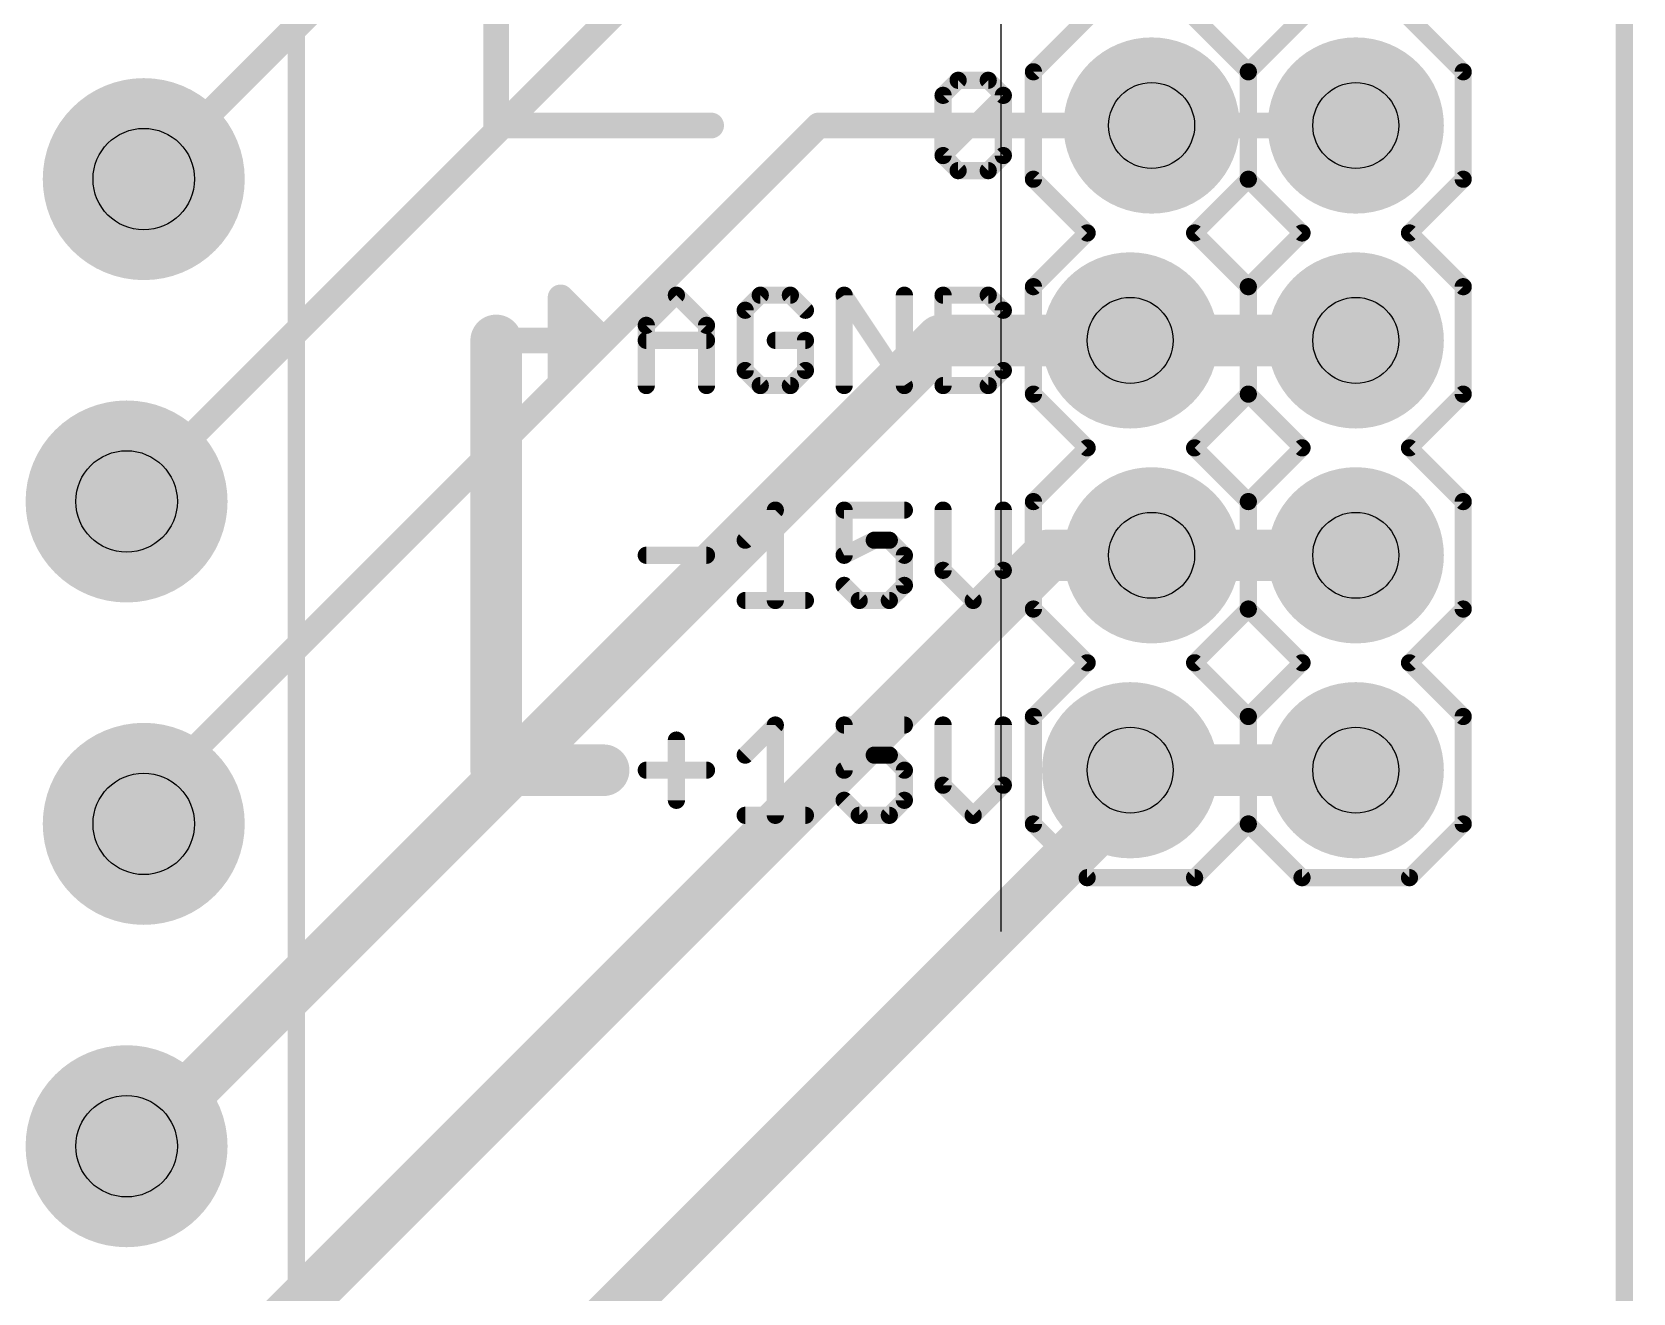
# Model space of a CAD drawing. Extents: x -27 to 84, y -12 to 86.
# Drawn here: x 4.67 to 23.6, y 12.87 to 27.77 of the extents above; entities that cross this region are included whole.
import ezdxf

# ---------------------------------------------------------------- set-up
doc = ezdxf.new("R2010")
doc.units = 0
for name, color, linetype in [('1', 12, 'CONTINUOUS'), ('16', 132, 'CONTINUOUS'), ('17', 110, 'CONTINUOUS'), ('21', 41, 'CONTINUOUS'), ('29', 253, 'CONTINUOUS'), ('30', 253, 'CONTINUOUS'), ('44', 253, 'CONTINUOUS'), ('51', 53, 'CONTINUOUS')]:
    doc.layers.add(name, color=color, linetype=linetype)

# ---------------------------------------------------------------- blocks, each defined once
blk = doc.blocks.new('RECT')
blk.add_solid([(-0.5, -0.5), (0.5, -0.5), (-0.5, 0.5), (0.5, 0.5)])
blk = doc.blocks.new('ROUNDP')
at = {"const_width": 0.5}
blk.add_lwpolyline([(0, -0.25, 1), (0, 0.25, 1), (0, -0.25)], format="xyb", dxfattribs=at)

msp = doc.modelspace()

# ---------------------------------------------------------------- linework, layer by layer
at = {"layer": '1'}
for points, const_width in [([(17.907, 26.67), (20.32, 26.67)], 0.3048), ([(17.653, 24.13), (20.32, 24.13)], 0.6096), ([(17.907, 21.59), (20.32, 21.59)], 0.6096), ([(17.653, 19.05), (20.32, 19.05)], 0.6096)]:
    msp.add_lwpolyline(points, dxfattribs=dict(at, const_width=const_width))
for points, const_width in [([(17.907, 26.7462, 1), (17.907, 26.5938)], 0.1524), ([(20.32, 26.5938, 1), (20.32, 26.7462)], 0.1524), ([(17.653, 24.2824, 1), (17.653, 23.9776)], 0.3048), ([(20.32, 23.9776, 1), (20.32, 24.2824)], 0.3048), ([(17.907, 21.7424, 1), (17.907, 21.4376)], 0.3048), ([(20.32, 21.4376, 1), (20.32, 21.7424)], 0.3048), ([(17.653, 19.2024, 1), (17.653, 18.8976)], 0.3048), ([(20.32, 18.8976, 1), (20.32, 19.2024)], 0.3048)]:
    msp.add_lwpolyline(points, format="xyb", dxfattribs=dict(at, const_width=const_width))
at = {"layer": '16'}
for points, const_width in [([(5.9944, 26.0363), (11.6065, 31.6484)], 0.3048), ([(5.7912, 22.2263), (12.7749, 29.21)], 0.3048), ([(12.7, 25.4), (13.97, 26.67)], 0.3048), ([(13.97, 26.67), (14.1465, 26.67)], 0.3048), ([(14.1465, 26.67), (17.907, 26.67)], 0.3048), ([(5.9944, 18.6944), (12.7, 25.4)], 0.3048), ([(5.8928, 14.6063), (15.4165, 24.13)], 0.6096), ([(15.4165, 24.13), (17.653, 24.13)], 0.6096), ([(5.9944, 10.8979), (16.6865, 21.59)], 0.6096), ([(16.6865, 21.59), (17.907, 21.59)], 0.6096), ([(17.653, 18.7465), (17.653, 19.05)], 0.6096), ([(5.8928, 6.9863), (17.653, 18.7465)], 0.6096), ([(5.9944, 18.4163), (5.9944, 18.6944)], 0.3048), ([(5.7912, 14.6063), (5.8928, 14.6063)], 0.6096)]:
    msp.add_lwpolyline(points, dxfattribs=dict(at, const_width=const_width))
for points, const_width in [([(13.97, 26.7462, 1), (13.97, 26.5938)], 0.1524), ([(14.0239, 26.6161, 1), (13.9161, 26.7239)], 0.1524), ([(14.1465, 26.7462, 1), (14.1465, 26.5938)], 0.1524), ([(14.1465, 26.5938, 1), (14.1465, 26.7462)], 0.1524), ([(17.907, 26.5938, 1), (17.907, 26.7462)], 0.1524), ([(5.9405, 26.0902, 1), (6.0483, 25.9824)], 0.1524), ([(12.7539, 25.3461, 1), (12.6461, 25.4539)], 0.1524), ([(12.6461, 25.4539, 1), (12.7539, 25.3461)], 0.1524), ([(15.4165, 24.2824, 1), (15.4165, 23.9776)], 0.3048), ([(15.5243, 24.0222, 1), (15.3087, 24.2378)], 0.3048), ([(17.653, 23.9776, 1), (17.653, 24.2824)], 0.3048), ([(5.7373, 22.2802, 1), (5.8451, 22.1724)], 0.1524), ([(16.6865, 21.7424, 1), (16.6865, 21.4376)], 0.3048), ([(16.7943, 21.4822, 1), (16.5787, 21.6978)], 0.3048), ([(17.907, 21.4376, 1), (17.907, 21.7424)], 0.3048), ([(17.8054, 19.05, 1), (17.5006, 19.05)], 0.3048), ([(17.7608, 18.6387, 1), (17.5452, 18.8543)], 0.3048), ([(6.0706, 18.6944, 1), (5.9182, 18.6944)], 0.1524), ([(5.9405, 18.7483, 1), (6.0483, 18.6405)], 0.1524), ([(17.5006, 18.7465, 1), (17.8054, 18.7465)], 0.3048), ([(5.9182, 18.4163, 1), (6.0706, 18.4163)], 0.1524), ([(5.7912, 14.7587, 1), (5.7912, 14.4539)], 0.3048), ([(5.785, 14.7141, 1), (6.0006, 14.4985)], 0.3048), ([(5.8928, 14.4539, 1), (5.8928, 14.7587)], 0.3048)]:
    msp.add_lwpolyline(points, format="xyb", dxfattribs=dict(at, const_width=const_width))
at = {"layer": '21'}
for points, const_width in [([(23.495, 84.963), (23.495, 1.397)], 0.2032), ([(7.7978, 4.6851), (7.7978, 81.6749)], 0.2032), ([(10.16, 26.67), (10.16, 31.75)], 0.3048), ([(17.145, 27.94), (16.51, 27.305)], 0.2032), ([(19.05, 27.305), (18.415, 27.94)], 0.2032), ([(19.685, 27.94), (19.05, 27.305)], 0.2032), ([(21.59, 27.305), (20.955, 27.94)], 0.2032), ([(15.4422, 27.0264), (15.6202, 27.2043)], 0.2032), ([(15.6202, 27.2043), (15.9761, 27.2043)], 0.2032), ([(15.9761, 27.2043), (16.154, 27.0264)], 0.2032), ([(16.51, 26.035), (16.51, 27.305)], 0.2032), ([(19.05, 27.305), (19.05, 26.035)], 0.2032), ([(19.05, 26.035), (19.05, 27.305)], 0.2032), ([(21.59, 27.305), (21.59, 26.035)], 0.2032), ([(15.4422, 26.3146), (15.4422, 27.0264)], 0.2032), ([(15.4422, 26.3146), (16.154, 27.0264)], 0.2032), ([(16.154, 27.0264), (16.154, 26.3146)], 0.2032), ([(12.7, 26.67), (10.16, 26.67)], 0.3048), ([(15.6202, 26.1366), (15.4422, 26.3146)], 0.2032), ([(16.154, 26.3146), (15.9761, 26.1366)], 0.2032), ([(15.9761, 26.1366), (15.6202, 26.1366)], 0.2032), ([(17.145, 25.4), (16.51, 26.035)], 0.2032), ([(19.05, 26.035), (18.415, 25.4)], 0.2032), ([(19.685, 25.4), (19.05, 26.035)], 0.2032), ([(21.59, 26.035), (20.955, 25.4)], 0.2032), ([(17.145, 25.4), (16.51, 24.765)], 0.2032), ([(19.05, 24.765), (18.415, 25.4)], 0.2032), ([(19.685, 25.4), (19.05, 24.765)], 0.2032), ([(21.59, 24.765), (20.955, 25.4)], 0.2032), ([(11.43, 24.13), (10.922, 24.638)], 0.3048), ([(10.922, 24.638), (10.922, 23.622)], 0.3048), ([(16.51, 23.495), (16.51, 24.765)], 0.2032), ([(19.05, 24.765), (19.05, 23.495)], 0.2032), ([(19.05, 23.495), (19.05, 24.765)], 0.2032), ([(21.59, 24.765), (21.59, 23.495)], 0.2032), ([(11.934, 24.3084), (12.2899, 24.6643)], 0.2032), ([(12.2899, 24.6643), (12.6458, 24.3084)], 0.2032), ([(13.2813, 24.6643), (13.1034, 24.4864)], 0.2032), ([(13.6373, 24.6643), (13.2813, 24.6643)], 0.2032), ([(13.8152, 24.4864), (13.6373, 24.6643)], 0.2032), ([(14.2728, 23.5966), (14.2728, 24.6643)], 0.2032), ([(14.2728, 24.6643), (14.9846, 23.5966)], 0.2032), ([(14.9846, 23.5966), (14.9846, 24.6643)], 0.2032), ([(15.4422, 24.6643), (15.4422, 23.5966)], 0.2032), ([(15.9761, 24.6643), (15.4422, 24.6643)], 0.2032), ([(16.154, 24.4864), (15.9761, 24.6643)], 0.2032), ([(10.16, 19.05), (10.16, 24.13)], 0.6096), ([(10.922, 24.384), (11.176, 24.384)], 0.3048), ([(13.1034, 24.4864), (13.1034, 23.7746)], 0.2032), ([(16.154, 23.7746), (16.154, 24.4864)], 0.2032), ([(10.16, 24.13), (11.43, 24.13)], 0.3048), ([(10.922, 23.622), (11.43, 24.13)], 0.3048), ([(10.922, 24.0792), (11.3792, 24.0792)], 0.3048), ([(11.934, 23.5966), (11.934, 24.3084)], 0.2032), ([(11.934, 24.1305), (12.6458, 24.1305)], 0.2032), ([(12.6458, 24.3084), (12.6458, 23.5966)], 0.2032), ([(13.8152, 24.1305), (13.4593, 24.1305)], 0.2032), ([(13.8152, 23.7746), (13.8152, 24.1305)], 0.2032), ([(10.922, 23.7744), (11.0744, 23.7744)], 0.3048), ([(13.1034, 23.7746), (13.2813, 23.5966)], 0.2032), ([(13.6373, 23.5966), (13.8152, 23.7746)], 0.2032), ([(15.9761, 23.5966), (16.154, 23.7746)], 0.2032), ([(13.2813, 23.5966), (13.6373, 23.5966)], 0.2032), ([(15.4422, 23.5966), (15.9761, 23.5966)], 0.2032), ([(17.145, 22.86), (16.51, 23.495)], 0.2032), ([(19.05, 23.495), (18.415, 22.86)], 0.2032), ([(19.685, 22.86), (19.05, 23.495)], 0.2032), ([(21.59, 23.495), (20.955, 22.86)], 0.2032), ([(17.145, 22.86), (16.51, 22.225)], 0.2032), ([(19.05, 22.225), (18.415, 22.86)], 0.2032), ([(19.685, 22.86), (19.05, 22.225)], 0.2032), ([(21.59, 22.225), (20.955, 22.86)], 0.2032), ([(13.1034, 21.7684), (13.4593, 22.1243)], 0.2032), ([(13.4593, 22.1243), (13.4593, 21.0566)], 0.2032), ([(14.9846, 22.1243), (14.2728, 22.1243)], 0.2032), ([(14.2728, 22.1243), (14.2728, 21.5905)], 0.2032), ([(15.4422, 22.1243), (15.4422, 21.4125)], 0.2032), ([(16.154, 21.4125), (16.154, 22.1243)], 0.2032), ([(16.51, 20.955), (16.51, 22.225)], 0.2032), ([(19.05, 22.225), (19.05, 20.955)], 0.2032), ([(19.05, 20.955), (19.05, 22.225)], 0.2032), ([(21.59, 22.225), (21.59, 20.955)], 0.2032), ([(14.2728, 21.5905), (14.6287, 21.7684)], 0.2032), ([(14.6287, 21.7684), (14.8067, 21.7684)], 0.2032), ([(14.8067, 21.7684), (14.9846, 21.5905)], 0.2032), ([(11.934, 21.5905), (12.6458, 21.5905)], 0.2032), ([(14.9846, 21.5905), (14.9846, 21.2346)], 0.2032), ([(15.4422, 21.4125), (15.7981, 21.0566)], 0.2032), ([(15.7981, 21.0566), (16.154, 21.4125)], 0.2032), ([(14.4507, 21.0566), (14.2728, 21.2346)], 0.2032), ([(14.9846, 21.2346), (14.8067, 21.0566)], 0.2032), ([(13.1034, 21.0566), (13.8152, 21.0566)], 0.2032), ([(14.8067, 21.0566), (14.4507, 21.0566)], 0.2032), ([(17.145, 20.32), (16.51, 20.955)], 0.2032), ([(19.05, 20.955), (18.415, 20.32)], 0.2032), ([(19.685, 20.32), (19.05, 20.955)], 0.2032), ([(21.59, 20.955), (20.955, 20.32)], 0.2032), ([(17.145, 20.32), (16.51, 19.685)], 0.2032), ([(19.05, 19.685), (18.415, 20.32)], 0.2032), ([(19.685, 20.32), (19.05, 19.685)], 0.2032), ([(21.59, 19.685), (20.955, 20.32)], 0.2032), ([(13.1034, 19.2284), (13.4593, 19.5843)], 0.2032), ([(13.4593, 19.5843), (13.4593, 18.5166)], 0.2032), ([(14.9846, 19.5843), (14.2728, 19.5843)], 0.2032), ([(14.2728, 19.5843), (14.2728, 19.0505)], 0.2032), ([(15.4422, 19.5843), (15.4422, 18.8725)], 0.2032), ([(16.154, 18.8725), (16.154, 19.5843)], 0.2032), ([(16.51, 18.415), (16.51, 19.685)], 0.2032), ([(19.05, 19.685), (19.05, 18.415)], 0.2032), ([(19.05, 18.415), (19.05, 19.685)], 0.2032), ([(21.59, 19.685), (21.59, 18.415)], 0.2032), ([(12.2899, 19.4064), (12.2899, 18.6945)], 0.2032), ([(11.43, 19.05), (10.16, 19.05)], 0.6096), ([(14.2728, 19.0505), (14.6287, 19.2284)], 0.2032), ([(14.6287, 19.2284), (14.8067, 19.2284)], 0.2032), ([(14.8067, 19.2284), (14.9846, 19.0505)], 0.2032), ([(11.934, 19.0505), (12.6458, 19.0505)], 0.2032), ([(14.9846, 19.0505), (14.9846, 18.6945)], 0.2032), ([(15.4422, 18.8725), (15.7981, 18.5166)], 0.2032), ([(15.7981, 18.5166), (16.154, 18.8725)], 0.2032), ([(14.4507, 18.5166), (14.2728, 18.6945)], 0.2032), ([(14.9846, 18.6945), (14.8067, 18.5166)], 0.2032), ([(13.1034, 18.5166), (13.8152, 18.5166)], 0.2032), ([(14.8067, 18.5166), (14.4507, 18.5166)], 0.2032), ([(17.145, 17.78), (16.51, 18.415)], 0.2032), ([(19.05, 18.415), (18.415, 17.78)], 0.2032), ([(19.685, 17.78), (19.05, 18.415)], 0.2032), ([(21.59, 18.415), (20.955, 17.78)], 0.2032), ([(18.415, 17.78), (17.145, 17.78)], 0.2032), ([(20.955, 17.78), (19.685, 17.78)], 0.2032)]:
    msp.add_lwpolyline(points, dxfattribs=dict(at, const_width=const_width))
for points, const_width in [([(15.6202, 27.2551, 1), (15.6202, 27.1535)], 0.1016), ([(15.6561, 27.1684, 1), (15.5842, 27.2402)], 0.1016), ([(16.012, 27.2402, 1), (15.9401, 27.1684)], 0.1016), ([(15.9761, 27.1535, 1), (15.9761, 27.2551)], 0.1016), ([(16.5608, 27.305, 1), (16.4592, 27.305)], 0.1016), ([(16.4741, 27.3409, 1), (16.5459, 27.2691)], 0.1016), ([(19.1008, 27.305, 1), (18.9992, 27.305)], 0.1016), ([(19.1008, 27.305, 1), (18.9992, 27.305)], 0.1016), ([(19.0141, 27.3409, 1), (19.0859, 27.2691)], 0.1016), ([(19.0141, 27.2691, 1), (19.0859, 27.3409)], 0.1016), ([(21.6408, 27.305, 1), (21.5392, 27.305)], 0.1016), ([(21.5541, 27.2691, 1), (21.6259, 27.3409)], 0.1016), ([(15.493, 27.0264, 1), (15.3914, 27.0264)], 0.1016), ([(15.4063, 27.0623, 1), (15.4781, 26.9904)], 0.1016), ([(16.2048, 27.0264, 1), (16.1032, 27.0264)], 0.1016), ([(16.1899, 26.9904, 1), (16.1181, 27.0623)], 0.1016), ([(16.1181, 26.9904, 1), (16.1899, 27.0623)], 0.1016), ([(10.16, 26.7462, 1), (10.16, 26.5938)], 0.1524), ([(10.0838, 26.67, 1), (10.2362, 26.67)], 0.1524), ([(12.7, 26.5938, 1), (12.7, 26.7462)], 0.1524), ([(15.4781, 26.3505, 1), (15.4063, 26.2786)], 0.1016), ([(15.4063, 26.3505, 1), (15.4781, 26.2786)], 0.1016), ([(15.3914, 26.3146, 1), (15.493, 26.3146)], 0.1016), ([(16.1032, 26.3146, 1), (16.2048, 26.3146)], 0.1016), ([(16.1899, 26.2786, 1), (16.1181, 26.3505)], 0.1016), ([(15.6202, 26.1874, 1), (15.6202, 26.0858)], 0.1016), ([(15.5842, 26.1007, 1), (15.6561, 26.1725)], 0.1016), ([(15.9401, 26.1725, 1), (16.012, 26.1007)], 0.1016), ([(15.9761, 26.0858, 1), (15.9761, 26.1874)], 0.1016), ([(16.5459, 26.0709, 1), (16.4741, 25.9991)], 0.1016), ([(19.0859, 26.0709, 1), (19.0141, 25.9991)], 0.1016), ([(19.0859, 25.9991, 1), (19.0141, 26.0709)], 0.1016), ([(21.6259, 25.9991, 1), (21.5541, 26.0709)], 0.1016), ([(16.4592, 26.035, 1), (16.5608, 26.035)], 0.1016), ([(18.9992, 26.035, 1), (19.1008, 26.035)], 0.1016), ([(18.9992, 26.035, 1), (19.1008, 26.035)], 0.1016), ([(21.5392, 26.035, 1), (21.6408, 26.035)], 0.1016), ([(17.1809, 25.3641, 1), (17.1091, 25.4359)], 0.1016), ([(17.1091, 25.3641, 1), (17.1809, 25.4359)], 0.1016), ([(18.4509, 25.4359, 1), (18.3791, 25.3641)], 0.1016), ([(18.3791, 25.4359, 1), (18.4509, 25.3641)], 0.1016), ([(19.7209, 25.3641, 1), (19.6491, 25.4359)], 0.1016), ([(19.6491, 25.3641, 1), (19.7209, 25.4359)], 0.1016), ([(20.9909, 25.4359, 1), (20.9191, 25.3641)], 0.1016), ([(20.9191, 25.4359, 1), (20.9909, 25.3641)], 0.1016), ([(10.9759, 24.6919, 1), (10.8681, 24.5841)], 0.1524), ([(10.9982, 24.638, 1), (10.8458, 24.638)], 0.1524), ([(16.5608, 24.765, 1), (16.4592, 24.765)], 0.1016), ([(16.4741, 24.8009, 1), (16.5459, 24.7291)], 0.1016), ([(19.1008, 24.765, 1), (18.9992, 24.765)], 0.1016), ([(19.1008, 24.765, 1), (18.9992, 24.765)], 0.1016), ([(19.0141, 24.8009, 1), (19.0859, 24.7291)], 0.1016), ([(19.0141, 24.7291, 1), (19.0859, 24.8009)], 0.1016), ([(21.6408, 24.765, 1), (21.5392, 24.765)], 0.1016), ([(21.5541, 24.7291, 1), (21.6259, 24.8009)], 0.1016), ([(12.3258, 24.7002, 1), (12.254, 24.6284)], 0.1016), ([(12.3258, 24.6284, 1), (12.254, 24.7002)], 0.1016), ([(13.2813, 24.7151, 1), (13.2813, 24.6135)], 0.1016), ([(13.3173, 24.6284, 1), (13.2454, 24.7002)], 0.1016), ([(13.6732, 24.7002, 1), (13.6013, 24.6284)], 0.1016), ([(13.6373, 24.6135, 1), (13.6373, 24.7151)], 0.1016), ([(14.3236, 24.6643, 1), (14.222, 24.6643)], 0.1016), ([(14.3151, 24.6925, 1), (14.2305, 24.6361)], 0.1016), ([(15.0354, 24.6643, 1), (14.9338, 24.6643)], 0.1016), ([(15.493, 24.6643, 1), (15.3914, 24.6643)], 0.1016), ([(15.4422, 24.7151, 1), (15.4422, 24.6135)], 0.1016), ([(16.012, 24.7002, 1), (15.9401, 24.6284)], 0.1016), ([(15.9761, 24.6135, 1), (15.9761, 24.7151)], 0.1016), ([(10.3124, 24.13, 1), (10.0076, 24.13)], 0.3048), ([(10.922, 24.4602, 1), (10.922, 24.3078)], 0.1524), ([(11.176, 24.3078, 1), (11.176, 24.4602)], 0.1524), ([(13.1542, 24.4864, 1), (13.0526, 24.4864)], 0.1016), ([(13.0675, 24.5223, 1), (13.1393, 24.4504)], 0.1016), ([(13.7793, 24.4504, 1), (13.8511, 24.5223)], 0.1016), ([(16.2048, 24.4864, 1), (16.1032, 24.4864)], 0.1016), ([(16.1181, 24.4504, 1), (16.1899, 24.5223)], 0.1016), ([(10.16, 24.2062, 1), (10.16, 24.0538)], 0.1524), ([(10.922, 24.1554, 1), (10.922, 24.003)], 0.1524), ([(11.4839, 24.0761, 1), (11.3761, 24.1839)], 0.1524), ([(11.3761, 24.0761, 1), (11.4839, 24.1839)], 0.1524), ([(11.3792, 24.003, 1), (11.3792, 24.1554)], 0.1524), ([(11.43, 24.0538, 1), (11.43, 24.2062)], 0.1524), ([(11.9848, 24.3084, 1), (11.8832, 24.3084)], 0.1016), ([(11.8981, 24.3443, 1), (11.9699, 24.2725)], 0.1016), ([(11.934, 24.1813, 1), (11.934, 24.0797)], 0.1016), ([(12.6966, 24.3084, 1), (12.595, 24.3084)], 0.1016), ([(12.6099, 24.2725, 1), (12.6817, 24.3443)], 0.1016), ([(12.6458, 24.0797, 1), (12.6458, 24.1813)], 0.1016), ([(13.4593, 24.1813, 1), (13.4593, 24.0797)], 0.1016), ([(13.866, 24.1305, 1), (13.7644, 24.1305)], 0.1016), ([(13.8152, 24.0797, 1), (13.8152, 24.1813)], 0.1016), ([(10.922, 23.8506, 1), (10.922, 23.6982)], 0.1524), ([(11.0744, 23.6982, 1), (11.0744, 23.8506)], 0.1524), ([(13.1393, 23.8105, 1), (13.0675, 23.7386)], 0.1016), ([(13.8511, 23.7386, 1), (13.7793, 23.8105)], 0.1016), ([(16.1899, 23.7386, 1), (16.1181, 23.8105)], 0.1016), ([(10.8681, 23.6759, 1), (10.9759, 23.5681)], 0.1524), ([(10.8458, 23.622, 1), (10.9982, 23.622)], 0.1524), ([(13.0526, 23.7746, 1), (13.1542, 23.7746)], 0.1016), ([(13.2813, 23.6474, 1), (13.2813, 23.5458)], 0.1016), ([(13.2454, 23.5607, 1), (13.3173, 23.6325)], 0.1016), ([(13.6013, 23.6325, 1), (13.6732, 23.5607)], 0.1016), ([(13.6373, 23.5458, 1), (13.6373, 23.6474)], 0.1016), ([(13.7644, 23.7746, 1), (13.866, 23.7746)], 0.1016), ([(14.9423, 23.5684, 1), (15.0269, 23.6248)], 0.1016), ([(15.4422, 23.6474, 1), (15.4422, 23.5458)], 0.1016), ([(15.9401, 23.6325, 1), (16.012, 23.5607)], 0.1016), ([(15.9761, 23.5458, 1), (15.9761, 23.6474)], 0.1016), ([(16.1032, 23.7746, 1), (16.2048, 23.7746)], 0.1016), ([(11.8832, 23.5966, 1), (11.9848, 23.5966)], 0.1016), ([(12.595, 23.5966, 1), (12.6966, 23.5966)], 0.1016), ([(14.222, 23.5966, 1), (14.3236, 23.5966)], 0.1016), ([(14.9338, 23.5966, 1), (15.0354, 23.5966)], 0.1016), ([(15.3914, 23.5966, 1), (15.493, 23.5966)], 0.1016), ([(16.5459, 23.5309, 1), (16.4741, 23.4591)], 0.1016), ([(16.4592, 23.495, 1), (16.5608, 23.495)], 0.1016), ([(19.0859, 23.5309, 1), (19.0141, 23.4591)], 0.1016), ([(18.9992, 23.495, 1), (19.1008, 23.495)], 0.1016), ([(18.9992, 23.495, 1), (19.1008, 23.495)], 0.1016), ([(19.0859, 23.4591, 1), (19.0141, 23.5309)], 0.1016), ([(21.5392, 23.495, 1), (21.6408, 23.495)], 0.1016), ([(21.6259, 23.4591, 1), (21.5541, 23.5309)], 0.1016), ([(17.1809, 22.8241, 1), (17.1091, 22.8959)], 0.1016), ([(17.1091, 22.8241, 1), (17.1809, 22.8959)], 0.1016), ([(18.4509, 22.8959, 1), (18.3791, 22.8241)], 0.1016), ([(18.3791, 22.8959, 1), (18.4509, 22.8241)], 0.1016), ([(19.7209, 22.8241, 1), (19.6491, 22.8959)], 0.1016), ([(19.6491, 22.8241, 1), (19.7209, 22.8959)], 0.1016), ([(20.9909, 22.8959, 1), (20.9191, 22.8241)], 0.1016), ([(20.9191, 22.8959, 1), (20.9909, 22.8241)], 0.1016), ([(13.5101, 22.1243, 1), (13.4085, 22.1243)], 0.1016), ([(13.4952, 22.0884, 1), (13.4234, 22.1602)], 0.1016), ([(14.2728, 22.1751, 1), (14.2728, 22.0735)], 0.1016), ([(14.3236, 22.1243, 1), (14.222, 22.1243)], 0.1016), ([(14.9846, 22.0735, 1), (14.9846, 22.1751)], 0.1016), ([(15.493, 22.1243, 1), (15.3914, 22.1243)], 0.1016), ([(16.2048, 22.1243, 1), (16.1032, 22.1243)], 0.1016), ([(16.5608, 22.225, 1), (16.4592, 22.225)], 0.1016), ([(16.4741, 22.2609, 1), (16.5459, 22.1891)], 0.1016), ([(19.1008, 22.225, 1), (18.9992, 22.225)], 0.1016), ([(19.1008, 22.225, 1), (18.9992, 22.225)], 0.1016), ([(19.0141, 22.2609, 1), (19.0859, 22.1891)], 0.1016), ([(19.0141, 22.1891, 1), (19.0859, 22.2609)], 0.1016), ([(21.6408, 22.225, 1), (21.5392, 22.225)], 0.1016), ([(21.5541, 22.1891, 1), (21.6259, 22.2609)], 0.1016), ([(13.0675, 21.8043, 1), (13.1393, 21.7325)], 0.1016), ([(14.6287, 21.8192, 1), (14.6287, 21.7176)], 0.1016), ([(14.6514, 21.723, 1), (14.606, 21.8138)], 0.1016), ([(14.8426, 21.8043, 1), (14.7707, 21.7325)], 0.1016), ([(14.8067, 21.7176, 1), (14.8067, 21.8192)], 0.1016), ([(11.934, 21.6413, 1), (11.934, 21.5397)], 0.1016), ([(12.6458, 21.5397, 1), (12.6458, 21.6413)], 0.1016), ([(14.2501, 21.6359, 1), (14.2955, 21.545)], 0.1016), ([(14.222, 21.5905, 1), (14.3236, 21.5905)], 0.1016), ([(15.0354, 21.5905, 1), (14.9338, 21.5905)], 0.1016), ([(14.9487, 21.5545, 1), (15.0205, 21.6264)], 0.1016), ([(15.4781, 21.4484, 1), (15.4063, 21.3766)], 0.1016), ([(15.3914, 21.4125, 1), (15.493, 21.4125)], 0.1016), ([(16.1032, 21.4125, 1), (16.2048, 21.4125)], 0.1016), ([(16.1899, 21.3766, 1), (16.1181, 21.4484)], 0.1016), ([(14.3087, 21.2705, 1), (14.2369, 21.1986)], 0.1016), ([(14.9338, 21.2346, 1), (15.0354, 21.2346)], 0.1016), ([(15.0205, 21.1986, 1), (14.9487, 21.2705)], 0.1016), ([(13.1034, 21.1074, 1), (13.1034, 21.0058)], 0.1016), ([(13.4085, 21.0566, 1), (13.5101, 21.0566)], 0.1016), ([(13.8152, 21.0058, 1), (13.8152, 21.1074)], 0.1016), ([(14.4507, 21.1074, 1), (14.4507, 21.0058)], 0.1016), ([(14.4148, 21.0207, 1), (14.4867, 21.0925)], 0.1016), ([(14.7707, 21.0925, 1), (14.8426, 21.0207)], 0.1016), ([(14.8067, 21.0058, 1), (14.8067, 21.1074)], 0.1016), ([(15.7622, 21.0925, 1), (15.834, 21.0207)], 0.1016), ([(15.7622, 21.0207, 1), (15.834, 21.0925)], 0.1016), ([(16.5459, 20.9909, 1), (16.4741, 20.9191)], 0.1016), ([(16.4592, 20.955, 1), (16.5608, 20.955)], 0.1016), ([(19.0859, 20.9909, 1), (19.0141, 20.9191)], 0.1016), ([(18.9992, 20.955, 1), (19.1008, 20.955)], 0.1016), ([(18.9992, 20.955, 1), (19.1008, 20.955)], 0.1016), ([(19.0859, 20.9191, 1), (19.0141, 20.9909)], 0.1016), ([(21.5392, 20.955, 1), (21.6408, 20.955)], 0.1016), ([(21.6259, 20.9191, 1), (21.5541, 20.9909)], 0.1016), ([(17.1809, 20.2841, 1), (17.1091, 20.3559)], 0.1016), ([(17.1091, 20.2841, 1), (17.1809, 20.3559)], 0.1016), ([(18.4509, 20.3559, 1), (18.3791, 20.2841)], 0.1016), ([(18.3791, 20.3559, 1), (18.4509, 20.2841)], 0.1016), ([(19.7209, 20.2841, 1), (19.6491, 20.3559)], 0.1016), ([(19.6491, 20.2841, 1), (19.7209, 20.3559)], 0.1016), ([(20.9909, 20.3559, 1), (20.9191, 20.2841)], 0.1016), ([(20.9191, 20.3559, 1), (20.9909, 20.2841)], 0.1016), ([(13.5101, 19.5843, 1), (13.4085, 19.5843)], 0.1016), ([(13.4952, 19.5484, 1), (13.4234, 19.6202)], 0.1016), ([(14.2728, 19.6351, 1), (14.2728, 19.5335)], 0.1016), ([(14.3236, 19.5843, 1), (14.222, 19.5843)], 0.1016), ([(14.9846, 19.5335, 1), (14.9846, 19.6351)], 0.1016), ([(15.493, 19.5843, 1), (15.3914, 19.5843)], 0.1016), ([(16.2048, 19.5843, 1), (16.1032, 19.5843)], 0.1016), ([(16.5608, 19.685, 1), (16.4592, 19.685)], 0.1016), ([(16.4741, 19.7209, 1), (16.5459, 19.6491)], 0.1016), ([(19.1008, 19.685, 1), (18.9992, 19.685)], 0.1016), ([(19.1008, 19.685, 1), (18.9992, 19.685)], 0.1016), ([(19.0141, 19.7209, 1), (19.0859, 19.6491)], 0.1016), ([(19.0141, 19.6491, 1), (19.0859, 19.7209)], 0.1016), ([(21.6408, 19.685, 1), (21.5392, 19.685)], 0.1016), ([(21.5541, 19.6491, 1), (21.6259, 19.7209)], 0.1016), ([(12.3407, 19.4064, 1), (12.2391, 19.4064)], 0.1016), ([(10.16, 19.2024, 1), (10.16, 18.8976)], 0.3048), ([(11.43, 18.8976, 1), (11.43, 19.2024)], 0.3048), ([(13.0675, 19.2643, 1), (13.1393, 19.1925)], 0.1016), ([(14.6287, 19.2792, 1), (14.6287, 19.1776)], 0.1016), ([(14.6514, 19.183, 1), (14.606, 19.2738)], 0.1016), ([(14.8426, 19.2643, 1), (14.7707, 19.1925)], 0.1016), ([(14.8067, 19.1776, 1), (14.8067, 19.2792)], 0.1016), ([(10.0076, 19.05, 1), (10.3124, 19.05)], 0.3048), ([(11.934, 19.1013, 1), (11.934, 18.9997)], 0.1016), ([(12.6458, 18.9997, 1), (12.6458, 19.1013)], 0.1016), ([(14.2501, 19.0959, 1), (14.2955, 19.005)], 0.1016), ([(15.0354, 19.0505, 1), (14.9338, 19.0505)], 0.1016), ([(14.9487, 19.0145, 1), (15.0205, 19.0864)], 0.1016), ([(14.222, 19.0505, 1), (14.3236, 19.0505)], 0.1016), ([(15.4781, 18.9084, 1), (15.4063, 18.8366)], 0.1016), ([(15.3914, 18.8725, 1), (15.493, 18.8725)], 0.1016), ([(16.1032, 18.8725, 1), (16.2048, 18.8725)], 0.1016), ([(16.1899, 18.8366, 1), (16.1181, 18.9084)], 0.1016), ([(12.2391, 18.6945, 1), (12.3407, 18.6945)], 0.1016), ([(14.3087, 18.7305, 1), (14.2369, 18.6586)], 0.1016), ([(14.9338, 18.6945, 1), (15.0354, 18.6945)], 0.1016), ([(15.0205, 18.6586, 1), (14.9487, 18.7305)], 0.1016), ([(13.1034, 18.5674, 1), (13.1034, 18.4658)], 0.1016), ([(13.4085, 18.5166, 1), (13.5101, 18.5166)], 0.1016), ([(13.8152, 18.4658, 1), (13.8152, 18.5674)], 0.1016), ([(14.4507, 18.5674, 1), (14.4507, 18.4658)], 0.1016), ([(14.4148, 18.4807, 1), (14.4867, 18.5525)], 0.1016), ([(14.7707, 18.5525, 1), (14.8426, 18.4807)], 0.1016), ([(14.8067, 18.4658, 1), (14.8067, 18.5674)], 0.1016), ([(15.7622, 18.5525, 1), (15.834, 18.4807)], 0.1016), ([(15.7622, 18.4807, 1), (15.834, 18.5525)], 0.1016), ([(16.5459, 18.4509, 1), (16.4741, 18.3791)], 0.1016), ([(16.4592, 18.415, 1), (16.5608, 18.415)], 0.1016), ([(19.0859, 18.4509, 1), (19.0141, 18.3791)], 0.1016), ([(18.9992, 18.415, 1), (19.1008, 18.415)], 0.1016), ([(18.9992, 18.415, 1), (19.1008, 18.415)], 0.1016), ([(19.0859, 18.3791, 1), (19.0141, 18.4509)], 0.1016), ([(21.5392, 18.415, 1), (21.6408, 18.415)], 0.1016), ([(21.6259, 18.3791, 1), (21.5541, 18.4509)], 0.1016), ([(17.145, 17.8308, 1), (17.145, 17.7292)], 0.1016), ([(17.1091, 17.7441, 1), (17.1809, 17.8159)], 0.1016), ([(18.3791, 17.8159, 1), (18.4509, 17.7441)], 0.1016), ([(18.415, 17.7292, 1), (18.415, 17.8308)], 0.1016), ([(19.685, 17.8308, 1), (19.685, 17.7292)], 0.1016), ([(19.6491, 17.7441, 1), (19.7209, 17.8159)], 0.1016), ([(20.9191, 17.8159, 1), (20.9909, 17.7441)], 0.1016), ([(20.955, 17.7292, 1), (20.955, 17.8308)], 0.1016)]:
    msp.add_lwpolyline(points, format="xyb", dxfattribs=dict(at, const_width=const_width))
at = {"layer": '44'}
for centre, radius in [((17.907, 26.67), 0.508), ((20.32, 26.67), 0.508), ((5.9944, 26.0363), 0.6), ((17.653, 24.13), 0.508), ((20.32, 24.13), 0.508), ((5.7912, 22.2263), 0.6), ((17.907, 21.59), 0.508), ((20.32, 21.59), 0.508), ((17.653, 19.05), 0.508), ((20.32, 19.05), 0.508), ((5.9944, 18.4163), 0.6), ((5.7912, 14.6063), 0.6)]:
    msp.add_circle(centre, radius, dxfattribs=at)
at = {"layer": '51'}
msp.add_line((16.129, 17.145), (16.129, 68.326), dxfattribs=at)

# ---------------------------------------------------------------- block references
at = {"layer": '17', "xscale": 1.8796, "yscale": 1.8796}
for p in [(17.907, 26.67), (17.907, 26.67), (20.32, 26.67), (20.32, 26.67), (17.653, 24.13), (17.653, 24.13), (20.32, 24.13), (20.32, 24.13), (17.907, 21.59), (17.907, 21.59), (20.32, 21.59), (20.32, 21.59), (17.653, 19.05), (17.653, 19.05), (20.32, 19.05), (20.32, 19.05)]:
    msp.add_blockref('ROUNDP', p, dxfattribs=at)
at = {"layer": '17', "xscale": 2.1844, "yscale": 2.1844, "rotation": 270}
for p in [(5.9944, 26.0363), (5.9944, 26.0363), (5.7912, 22.2263), (5.7912, 22.2263), (5.9944, 18.4163), (5.9944, 18.4163), (5.7912, 14.6063), (5.7912, 14.6063)]:
    msp.add_blockref('ROUNDP', p, dxfattribs=at)
at = {"layer": '29', "xscale": 2.0828, "yscale": 2.0828}
for p in [(17.907, 26.67), (20.32, 26.67), (17.653, 24.13), (20.32, 24.13), (17.907, 21.59), (20.32, 21.59), (17.653, 19.05), (20.32, 19.05)]:
    msp.add_blockref('ROUNDP', p, dxfattribs=at)
at = {"layer": '29', "xscale": 2.3876, "yscale": 2.3876, "rotation": 270}
for p in [(5.9944, 26.0363), (5.7912, 22.2263), (5.9944, 18.4163), (5.7912, 14.6063)]:
    msp.add_blockref('ROUNDP', p, dxfattribs=at)
at = {"layer": '30', "xscale": 2.0828, "yscale": 2.0828}
for p in [(17.907, 26.67), (20.32, 26.67), (17.653, 24.13), (20.32, 24.13), (17.907, 21.59), (20.32, 21.59), (17.653, 19.05), (20.32, 19.05)]:
    msp.add_blockref('ROUNDP', p, dxfattribs=at)
at = {"layer": '30', "xscale": 2.3876, "yscale": 2.3876, "rotation": 270}
for p in [(5.9944, 26.0363), (5.7912, 22.2263), (5.9944, 18.4163), (5.7912, 14.6063)]:
    msp.add_blockref('ROUNDP', p, dxfattribs=at)
at = {"layer": '51', "xscale": 0.508, "yscale": 0.508, "rotation": 270}
for p in [(17.78, 26.67), (20.32, 26.67), (17.78, 24.13), (20.32, 24.13), (17.78, 21.59), (20.32, 21.59), (17.78, 19.05), (20.32, 19.05)]:
    msp.add_blockref('RECT', p, dxfattribs=at)
at = {"layer": '51', "xscale": 0.9398, "yscale": 0.4318}
for p in [(5.8928, 26.0363), (5.8928, 22.2263), (5.8928, 18.4163), (5.8928, 14.6063)]:
    msp.add_blockref('RECT', p, dxfattribs=at)

doc.saveas('drawing.dxf')
